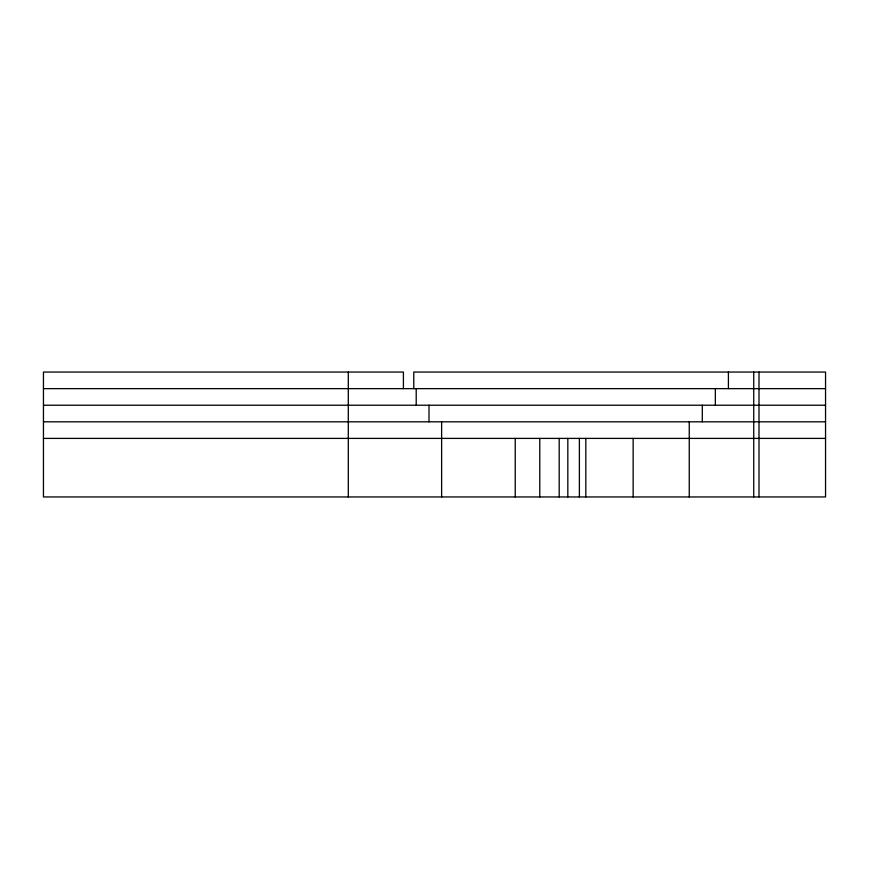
<?xml version="1.0" encoding="UTF-8"?>
<svg xmlns="http://www.w3.org/2000/svg" width="869" height="869" viewBox="0 0 869 869"><rect width="100%" height="100%" fill="white"/><g stroke="black" fill="none" stroke-linecap="round" stroke-linejoin="round"><path stroke-width="1.3" d="M43.45 388.639L825.55 388.639M43.45 405.226L825.55 405.226M43.45 421.813L825.55 421.813M43.45 438.4L825.55 438.4M759.006 372.051L759.006 496.949M753.738 372.051L753.738 496.949M728.407 372.051L728.407 388.639M715.35 388.639L715.35 405.226M702.304 405.226L702.304 421.813M689.247 421.813L689.247 496.949M633.143 438.4L633.143 496.949M585.825 438.4L585.825 496.949M579.384 438.4L579.384 496.949M567.826 438.4L567.826 496.949M559.191 438.4L559.191 496.949M539.779 438.4L539.779 496.949M515.241 438.4L515.241 496.949M441.626 421.813L441.626 496.949M429.004 405.226L429.004 421.813M416.208 388.639L416.208 405.226M413.774 388.639L413.774 372.051L825.55 372.051L825.55 496.949L43.45 496.949L43.45 372.051L403.412 372.051L403.412 388.639M348.295 372.051L348.295 496.949"/></g></svg>
